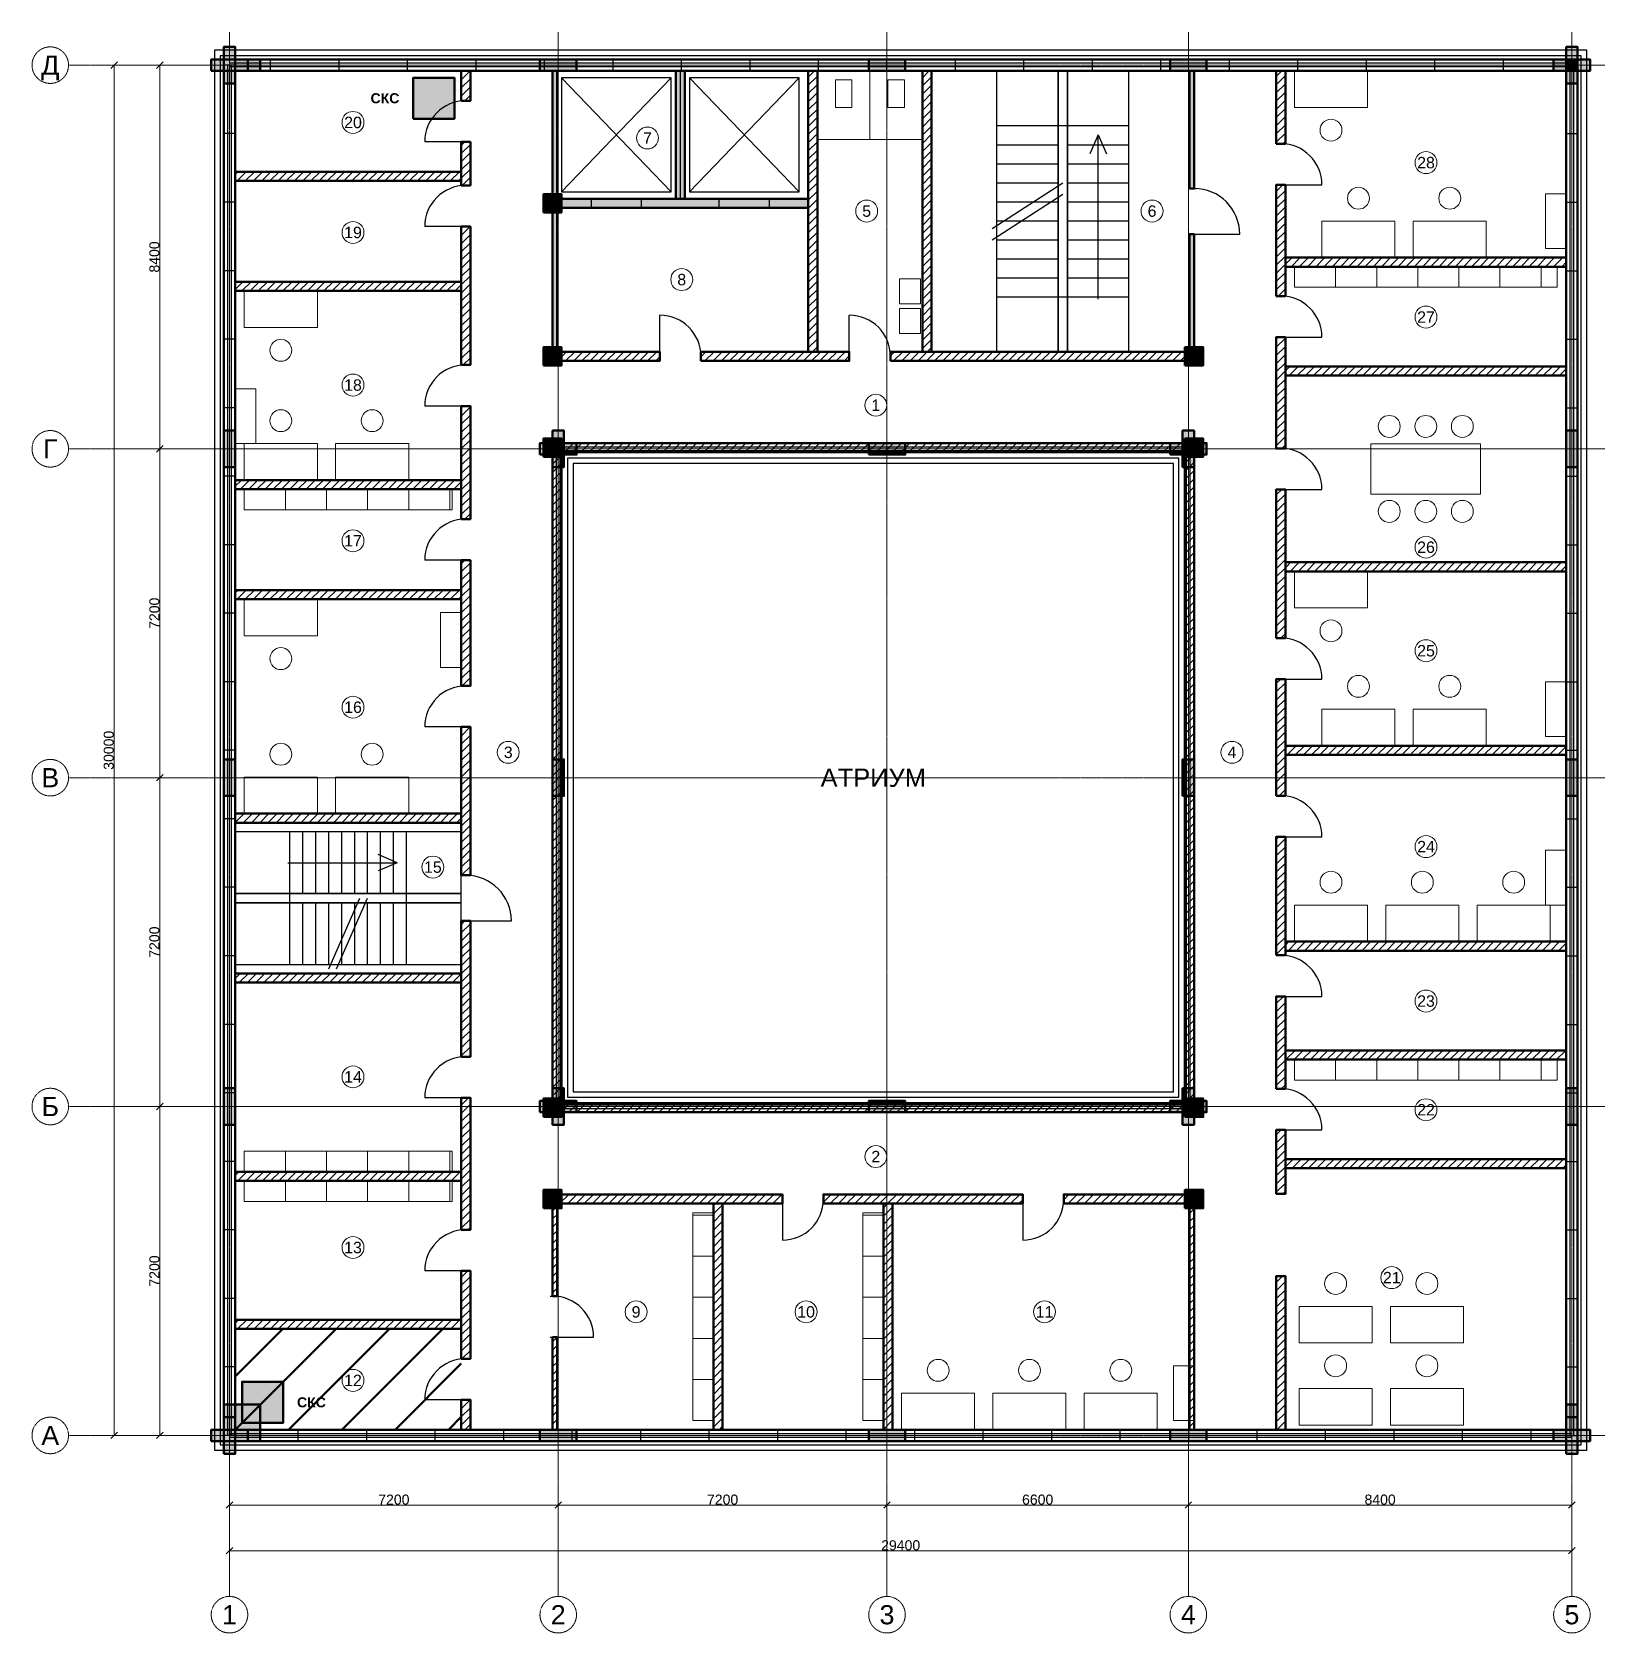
# Model space of a CAD drawing. Header units: millimetres. Extents: x -4325 to 30125, y -4325 to 30725.
import ezdxf
from ezdxf.enums import TextEntityAlignment as Align

# ---------------------------------------------------------------- set-up
doc = ezdxf.new("R2010")
doc.units = ezdxf.units.MM
doc.linetypes.add('CENTER2', pattern=[2.541, 1.587, -0.318, 0.318, -0.318])
for name, color, linetype, lineweight in [('A-ANNO-ROOM', 7, 'CONTINUOUS', 18), ('A-DIMS', 8, 'CONTINUOUS', 13), ('A-DOOR', 3, 'CONTINUOUS', 25), ('A-ELEV', 7, 'CONTINUOUS', 25), ('A-FACADE-PANEL', 8, 'CONTINUOUS', 25), ('A-FURN', 8, 'CONTINUOUS', 18), ('A-GLAZ-RIBBON', 5, 'CONTINUOUS', 25), ('A-GRID', 8, 'CENTER2', 13), ('A-HATCH', 9, 'CONTINUOUS', 9), ('A-OUTLINE', 7, 'CONTINUOUS', 50), ('A-SANI', 8, 'CONTINUOUS', 18), ('A-STAIR', 7, 'CONTINUOUS', 25), ('A-WALL-BLOCK', 9, 'CONTINUOUS', 50), ('A-WALL-RC', 7, 'CONTINUOUS', 50), ('E-SCS-RISER', 1, 'CONTINUOUS', 50), ('E-SERVER-ROOM', 1, 'CONTINUOUS', 50)]:
    doc.layers.add(name, color=color, linetype=linetype, lineweight=lineweight)
doc.styles.add('Arial', font='arial.ttf')
doc.styles.add('Arial-Bold', font='arialbd.ttf')
doc.styles.get("Standard").update_dxf_attribs({"font": 'arial.ttf'})

msp = doc.modelspace()

# ---------------------------------------------------------------- hatches: boundary and pattern name
at = {"layer": 'A-HATCH'}
h = msp.add_hatch(dxfattribs=at)
h.set_pattern_fill('ANSI31', scale=40)
h.paths.add_polyline_path([(5075, 29220.5), (5275, 29220.5), (5275, 29875), (5275, 29875), (5075, 29875), (5075, 29875)])
h = msp.add_hatch(dxfattribs=at)
h.set_pattern_fill('ANSI31', scale=40)
h.paths.add_polyline_path([(12675, 23725), (12875, 23725), (12875, 29875), (12875, 29875), (12675, 29875), (12675, 29875)])
h = msp.add_hatch(dxfattribs=at)
h.set_pattern_fill('ANSI31', scale=40)
h.paths.add_polyline_path([(15175, 23725), (15375, 23725), (15375, 29875), (15375, 29875), (15175, 29875), (15175, 29875)])
h = msp.add_hatch(dxfattribs=at)
h.set_pattern_fill('ANSI31', scale=40)
h.paths.add_polyline_path([(22925, 28280.5), (23125, 28280.5), (23125, 29875), (23125, 29875), (22925, 29875), (22925, 29875)])
h = msp.add_hatch(dxfattribs=at)
h.set_pattern_fill('ANSI31', scale=40)
h.paths.add_polyline_path([(5075, 27366), (5275, 27366), (5275, 28320.5), (5075, 28320.5)])
h = msp.add_hatch(dxfattribs=at)
h.set_pattern_fill('ANSI31', scale=40)
h.paths.add_polyline_path([(125, 27466), (125, 27466), (5075, 27466), (5075, 27666), (125, 27666), (125, 27666)])
h = msp.add_hatch(dxfattribs=at)
h.set_pattern_fill('ANSI31', scale=40)
h.paths.add_polyline_path([(22925, 24945.5), (23125, 24945.5), (23125, 27380.5), (22925, 27380.5)])
h = msp.add_hatch(dxfattribs=at)
h.set_pattern_fill('ANSI31', scale=40)
h.paths.add_polyline_path([(5075, 23436.5), (5275, 23436.5), (5275, 26466), (5075, 26466)])
h = msp.add_hatch(dxfattribs=at)
h.set_pattern_fill('ANSI31', scale=40)
h.paths.add_polyline_path([(23125, 25586), (29275, 25586), (29275, 25586), (29275, 25786), (29275, 25786), (23125, 25786)])
h = msp.add_hatch(dxfattribs=at)
h.set_pattern_fill('ANSI31', scale=40)
h.paths.add_polyline_path([(125, 25057), (125, 25057), (5075, 25057), (5075, 25257), (125, 25257), (125, 25257)])
h = msp.add_hatch(dxfattribs=at)
h.set_pattern_fill('ANSI31', scale=40)
h.paths.add_polyline_path([(22925, 21610.5), (23125, 21610.5), (23125, 24045.5), (22925, 24045.5)])
h = msp.add_hatch(dxfattribs=at)
h.set_pattern_fill('ANSI31', scale=40)
h.paths.add_polyline_path([(7075, 23525), (9425, 23525), (9425, 23725), (7075, 23725)])
h = msp.add_hatch(dxfattribs=at)
h.set_pattern_fill('ANSI31', scale=40)
h.paths.add_polyline_path([(10325, 23525), (13575, 23525), (13575, 23725), (10325, 23725)])
h = msp.add_hatch(dxfattribs=at)
h.set_pattern_fill('ANSI31', scale=40)
h.paths.add_polyline_path([(14475, 23525), (21125, 23525), (21125, 23725), (14475, 23725)])
h = msp.add_hatch(dxfattribs=at)
h.set_pattern_fill('ANSI31', scale=40)
h.paths.add_polyline_path([(23125, 23205), (29275, 23205), (29275, 23205), (29275, 23405), (29275, 23405), (23125, 23405)])
h = msp.add_hatch(dxfattribs=at)
h.set_pattern_fill('ANSI31', scale=40)
h.paths.add_polyline_path([(5075, 20061.5), (5275, 20061.5), (5275, 22536.5), (5075, 22536.5)])
h = msp.add_hatch(dxfattribs=at)
h.set_pattern_fill('ANSI31', scale=40)
h.paths.add_polyline_path([(7075, 21525), (21125, 21525), (21125, 21725), (7075, 21725)])
h = msp.add_hatch(dxfattribs=at)
h.set_pattern_fill('ANSI31', scale=40)
h.paths.add_polyline_path([(7075, 7275), (7275, 7275), (7275, 21525), (7075, 21525)])
h = msp.add_hatch(dxfattribs=at)
h.set_pattern_fill('ANSI31', scale=40)
h.paths.add_polyline_path([(20925, 7275), (21125, 7275), (21125, 21525), (20925, 21525)])
h = msp.add_hatch(dxfattribs=at)
h.set_pattern_fill('ANSI31', scale=40)
h.paths.add_polyline_path([(125, 20716), (125, 20716), (5075, 20716), (5075, 20916), (125, 20916), (125, 20916)])
h = msp.add_hatch(dxfattribs=at)
h.set_pattern_fill('ANSI31', scale=40)
h.paths.add_polyline_path([(22925, 17458), (23125, 17458), (23125, 20710.5), (22925, 20710.5)])
h = msp.add_hatch(dxfattribs=at)
h.set_pattern_fill('ANSI31', scale=40)
h.paths.add_polyline_path([(5075, 16410), (5275, 16410), (5275, 19161.5), (5075, 19161.5)])
h = msp.add_hatch(dxfattribs=at)
h.set_pattern_fill('ANSI31', scale=40)
h.paths.add_polyline_path([(23125, 18916), (29275, 18916), (29275, 18916), (29275, 19116), (29275, 19116), (23125, 19116)])
h = msp.add_hatch(dxfattribs=at)
h.set_pattern_fill('ANSI31', scale=40)
h.paths.add_polyline_path([(125, 18307), (125, 18307), (5075, 18307), (5075, 18507), (125, 18507), (125, 18507)])
h = msp.add_hatch(dxfattribs=at)
h.set_pattern_fill('ANSI31', scale=40)
h.paths.add_polyline_path([(22925, 14005.5), (23125, 14005.5), (23125, 16558), (22925, 16558)])
h = msp.add_hatch(dxfattribs=at)
h.set_pattern_fill('ANSI31', scale=40)
h.paths.add_polyline_path([(5075, 12263), (5275, 12263), (5275, 15510), (5075, 15510)])
h = msp.add_hatch(dxfattribs=at)
h.set_pattern_fill('ANSI31', scale=40)
h.paths.add_polyline_path([(23125, 14900), (29275, 14900), (29275, 14900), (29275, 15100), (29275, 15100), (23125, 15100)])
h = msp.add_hatch(dxfattribs=at)
h.set_pattern_fill('ANSI31', scale=40)
h.paths.add_polyline_path([(125, 13413), (125, 13413), (5075, 13413), (5075, 13613), (125, 13613), (125, 13613)])
h = msp.add_hatch(dxfattribs=at)
h.set_pattern_fill('ANSI31', scale=40)
h.paths.add_polyline_path([(22925, 10511), (23125, 10511), (23125, 13105.5), (22925, 13105.5)])
h = msp.add_hatch(dxfattribs=at)
h.set_pattern_fill('ANSI31', scale=40)
h.paths.add_polyline_path([(5075, 8292), (5275, 8292), (5275, 11263), (5075, 11263)])
h = msp.add_hatch(dxfattribs=at)
h.set_pattern_fill('ANSI31', scale=40)
h.paths.add_polyline_path([(23125, 10611), (29275, 10611), (29275, 10611), (29275, 10811), (29275, 10811), (23125, 10811)])
h = msp.add_hatch(dxfattribs=at)
h.set_pattern_fill('ANSI31', scale=40)
h.paths.add_polyline_path([(125, 9913), (125, 9913), (5075, 9913), (5075, 10113), (125, 10113), (125, 10113)])
h = msp.add_hatch(dxfattribs=at)
h.set_pattern_fill('ANSI31', scale=40)
h.paths.add_polyline_path([(22925, 7590), (23125, 7590), (23125, 9611), (22925, 9611)])
h = msp.add_hatch(dxfattribs=at)
h.set_pattern_fill('ANSI31', scale=40)
h.paths.add_polyline_path([(23125, 8230), (29275, 8230), (29275, 8230), (29275, 8430), (29275, 8430), (23125, 8430)])
h = msp.add_hatch(dxfattribs=at)
h.set_pattern_fill('ANSI31', scale=40)
h.paths.add_polyline_path([(5075, 4502.5), (5275, 4502.5), (5275, 7392), (5075, 7392)])
h = msp.add_hatch(dxfattribs=at)
h.set_pattern_fill('ANSI31', scale=40)
h.paths.add_polyline_path([(7075, 7075), (21125, 7075), (21125, 7275), (7075, 7275)])
h = msp.add_hatch(dxfattribs=at)
h.set_pattern_fill('ANSI31', scale=40)
h.paths.add_polyline_path([(22925, 5287.5), (23125, 5287.5), (23125, 6690), (22925, 6690)])
h = msp.add_hatch(dxfattribs=at)
h.set_pattern_fill('ANSI31', scale=40)
h.paths.add_polyline_path([(23125, 5850), (29275, 5850), (29275, 5850), (29275, 6050), (29275, 6050), (23125, 6050)])
h = msp.add_hatch(dxfattribs=at)
h.set_pattern_fill('ANSI31', scale=40)
h.paths.add_polyline_path([(125, 5571), (125, 5571), (5075, 5571), (5075, 5771), (125, 5771), (125, 5771)])
h = msp.add_hatch(dxfattribs=at)
h.set_pattern_fill('ANSI31', scale=40)
h.paths.add_polyline_path([(7075, 5075), (12109, 5075), (12109, 5275), (7075, 5275)])
h = msp.add_hatch(dxfattribs=at)
h.set_pattern_fill('ANSI31', scale=40)
h.paths.add_polyline_path([(13009, 5075), (17372.5, 5075), (17372.5, 5275), (13009, 5275)])
h = msp.add_hatch(dxfattribs=at)
h.set_pattern_fill('ANSI31', scale=40)
h.paths.add_polyline_path([(18272.5, 5075), (21125, 5075), (21125, 5275), (18272.5, 5275)])
h = msp.add_hatch(dxfattribs=at)
h.set_pattern_fill('ANSI31', scale=40)
h.paths.add_polyline_path([(7075, 3050), (7175, 3050), (7175, 5075), (7075, 5075)])
h = msp.add_hatch(dxfattribs=at)
h.set_pattern_fill('ANSI31', scale=40)
h.paths.add_polyline_path([(10598, 125), (10798, 125), (10798, 125), (10798, 5075), (10598, 5075), (10598, 125)])
h = msp.add_hatch(dxfattribs=at)
h.set_pattern_fill('ANSI31', scale=40)
h.paths.add_polyline_path([(14320, 125), (14520, 125), (14520, 125), (14520, 5075), (14320, 5075), (14320, 125)])
h = msp.add_hatch(dxfattribs=at)
h.set_pattern_fill('ANSI31', scale=40)
h.paths.add_polyline_path([(21025, 125), (21125, 125), (21125, 125), (21125, 5075), (21025, 5075), (21025, 125)])
h = msp.add_hatch(dxfattribs=at)
h.set_pattern_fill('ANSI31', scale=40)
h.paths.add_polyline_path([(5075, 1679.5), (5275, 1679.5), (5275, 3602.5), (5075, 3602.5)])
h = msp.add_hatch(dxfattribs=at)
h.set_pattern_fill('ANSI31', scale=40)
h.paths.add_polyline_path([(22925, 125), (23125, 125), (23125, 125), (23125, 3487.5), (22925, 3487.5), (22925, 125)])
h = msp.add_hatch(dxfattribs=at)
h.set_pattern_fill('ANSI31', scale=40)
h.paths.add_polyline_path([(125, 2334), (125, 2334), (5075, 2334), (5075, 2534), (125, 2534), (125, 2534)])
h = msp.add_hatch(dxfattribs=at)
h.set_pattern_fill('ANSI31', scale=40)
h.paths.add_polyline_path([(7075, 125), (7175, 125), (7175, 125), (7175, 2150), (7075, 2150), (7075, 125)])
h = msp.add_hatch(dxfattribs=at)
h.set_pattern_fill('ANSI31', scale=40)
h.paths.add_polyline_path([(5075, 125), (5275, 125), (5275, 125), (5275, 779.5), (5075, 779.5), (5075, 125)])
at = {"layer": 'A-WALL-RC'}
h = msp.add_hatch(color=7, dxfattribs=at)
h.dxf.hatch_style = 1
h.paths.add_polyline_path([(-125, 29600), (125, 29600), (125, 30400), (-125, 30400)])
h = msp.add_hatch(color=7, dxfattribs=at)
h.dxf.hatch_style = 1
h.paths.add_polyline_path([(29275, 29600), (29525, 29600), (29525, 30400), (29275, 30400)])
h = msp.add_hatch(color=7, dxfattribs=at)
h.dxf.hatch_style = 1
h.paths.add_polyline_path([(-400, 29875), (400, 29875), (400, 30125), (-400, 30125)])
h = msp.add_hatch(color=7, dxfattribs=at)
h.dxf.hatch_style = 1
h.paths.add_polyline_path([(-125, 29875), (675, 29875), (675, 30125), (-125, 30125)])
h = msp.add_hatch(color=7, dxfattribs=at)
h.dxf.hatch_style = 1
h.paths.add_polyline_path([(6800, 29875), (7600, 29875), (7600, 30125), (6800, 30125)])
h = msp.add_hatch(color=7, dxfattribs=at)
h.dxf.hatch_style = 1
h.paths.add_polyline_path([(7075, 27075), (7175, 27075), (7175, 29875), (7175, 29875), (7075, 29875), (7075, 29875)])
h = msp.add_hatch(color=7, dxfattribs=at)
h.dxf.hatch_style = 1
h.paths.add_polyline_path([(9775, 27075), (9975, 27075), (9975, 29875), (9975, 29875), (9775, 29875), (9775, 29875)])
h = msp.add_hatch(color=7, dxfattribs=at)
h.dxf.hatch_style = 1
h.paths.add_polyline_path([(14000, 29875), (14800, 29875), (14800, 30125), (14000, 30125)])
h = msp.add_hatch(color=7, dxfattribs=at)
h.dxf.hatch_style = 1
h.paths.add_polyline_path([(20600, 29875), (21400, 29875), (21400, 30125), (20600, 30125)])
h = msp.add_hatch(color=7, dxfattribs=at)
h.dxf.hatch_style = 1
h.paths.add_polyline_path([(21025, 27300), (21125, 27300), (21125, 29875), (21125, 29875), (21025, 29875), (21025, 29875)])
h = msp.add_hatch(color=7, dxfattribs=at)
h.dxf.hatch_style = 1
h.paths.add_polyline_path([(29000, 29875), (29800, 29875), (29800, 30125), (29000, 30125)])
h = msp.add_hatch(color=7, dxfattribs=at)
h.dxf.hatch_style = 1
h.paths.add_polyline_path([(29275, 29875), (29525, 29875), (29525, 30125), (29275, 30125)])
h = msp.add_hatch(color=7, dxfattribs=at)
h.dxf.hatch_style = 1
h.paths.add_polyline_path([(6875, 26775), (7275, 26775), (7275, 27175), (6875, 27175)])
h = msp.add_hatch(color=7, dxfattribs=at)
h.dxf.hatch_style = 1
h.paths.add_polyline_path([(7075, 26875), (12675, 26875), (12675, 27075), (7075, 27075)])
h = msp.add_hatch(color=7, dxfattribs=at)
h.dxf.hatch_style = 1
h.paths.add_polyline_path([(7075, 23725), (7175, 23725), (7175, 26875), (7075, 26875)])
h = msp.add_hatch(color=7, dxfattribs=at)
h.dxf.hatch_style = 1
h.paths.add_polyline_path([(21025, 23725), (21125, 23725), (21125, 26300), (21025, 26300)])
h = msp.add_hatch(color=7, dxfattribs=at)
h.dxf.hatch_style = 1
h.paths.add_polyline_path([(6875, 23425), (7275, 23425), (7275, 23825), (6875, 23825)])
h = msp.add_hatch(color=7, dxfattribs=at)
h.dxf.hatch_style = 1
h.paths.add_polyline_path([(20925, 23425), (21325, 23425), (21325, 23825), (20925, 23825)])
h = msp.add_hatch(color=7, dxfattribs=at)
h.dxf.hatch_style = 1
h.paths.add_polyline_path([(-125, 21200), (125, 21200), (125, 22000), (-125, 22000)])
h = msp.add_hatch(color=7, dxfattribs=at)
h.dxf.hatch_style = 1
h.paths.add_polyline_path([(6875, 21425), (7275, 21425), (7275, 21825), (6875, 21825)])
h = msp.add_hatch(color=7, dxfattribs=at)
h.dxf.hatch_style = 1
h.paths.add_polyline_path([(7075, 21200), (7325, 21200), (7325, 22000), (7075, 22000)])
h = msp.add_hatch(color=7, dxfattribs=at)
h.dxf.hatch_style = 1
h.paths.add_polyline_path([(20875, 21200), (21125, 21200), (21125, 22000), (20875, 22000)])
h = msp.add_hatch(color=7, dxfattribs=at)
h.dxf.hatch_style = 1
h.paths.add_polyline_path([(20925, 21425), (21325, 21425), (21325, 21825), (20925, 21825)])
h = msp.add_hatch(color=7, dxfattribs=at)
h.dxf.hatch_style = 1
h.paths.add_polyline_path([(29275, 21200), (29525, 21200), (29525, 22000), (29275, 22000)])
h = msp.add_hatch(color=7, dxfattribs=at)
h.dxf.hatch_style = 1
h.paths.add_polyline_path([(6800, 21475), (7600, 21475), (7600, 21725), (6800, 21725)])
h = msp.add_hatch(color=7, dxfattribs=at)
h.dxf.hatch_style = 1
h.paths.add_polyline_path([(14000, 21475), (14800, 21475), (14800, 21725), (14000, 21725)])
h = msp.add_hatch(color=7, dxfattribs=at)
h.dxf.hatch_style = 1
h.paths.add_polyline_path([(20600, 21475), (21400, 21475), (21400, 21725), (20600, 21725)])
h = msp.add_hatch(color=7, dxfattribs=at)
h.dxf.hatch_style = 1
h.paths.add_polyline_path([(-125, 14000), (125, 14000), (125, 14800), (-125, 14800)])
h = msp.add_hatch(color=7, dxfattribs=at)
h.dxf.hatch_style = 1
h.paths.add_polyline_path([(7075, 14000), (7325, 14000), (7325, 14800), (7075, 14800)])
h = msp.add_hatch(color=7, dxfattribs=at)
h.dxf.hatch_style = 1
h.paths.add_polyline_path([(20875, 14000), (21125, 14000), (21125, 14800), (20875, 14800)])
h = msp.add_hatch(color=7, dxfattribs=at)
h.dxf.hatch_style = 1
h.paths.add_polyline_path([(29275, 14000), (29525, 14000), (29525, 14800), (29275, 14800)])
h = msp.add_hatch(color=7, dxfattribs=at)
h.dxf.hatch_style = 1
h.paths.add_polyline_path([(-125, 6800), (125, 6800), (125, 7600), (-125, 7600)])
h = msp.add_hatch(color=7, dxfattribs=at)
h.dxf.hatch_style = 1
h.paths.add_polyline_path([(6875, 6975), (7275, 6975), (7275, 7375), (6875, 7375)])
h = msp.add_hatch(color=7, dxfattribs=at)
h.dxf.hatch_style = 1
h.paths.add_polyline_path([(7075, 6800), (7325, 6800), (7325, 7600), (7075, 7600)])
h = msp.add_hatch(color=7, dxfattribs=at)
h.dxf.hatch_style = 1
h.paths.add_polyline_path([(20875, 6800), (21125, 6800), (21125, 7600), (20875, 7600)])
h = msp.add_hatch(color=7, dxfattribs=at)
h.dxf.hatch_style = 1
h.paths.add_polyline_path([(20925, 6975), (21325, 6975), (21325, 7375), (20925, 7375)])
h = msp.add_hatch(color=7, dxfattribs=at)
h.dxf.hatch_style = 1
h.paths.add_polyline_path([(29275, 6800), (29525, 6800), (29525, 7600), (29275, 7600)])
h = msp.add_hatch(color=7, dxfattribs=at)
h.dxf.hatch_style = 1
h.paths.add_polyline_path([(6800, 7075), (7600, 7075), (7600, 7325), (6800, 7325)])
h = msp.add_hatch(color=7, dxfattribs=at)
h.dxf.hatch_style = 1
h.paths.add_polyline_path([(14000, 7075), (14800, 7075), (14800, 7325), (14000, 7325)])
h = msp.add_hatch(color=7, dxfattribs=at)
h.dxf.hatch_style = 1
h.paths.add_polyline_path([(20600, 7075), (21400, 7075), (21400, 7325), (20600, 7325)])
h = msp.add_hatch(color=7, dxfattribs=at)
h.dxf.hatch_style = 1
h.paths.add_polyline_path([(6875, 4975), (7275, 4975), (7275, 5375), (6875, 5375)])
h = msp.add_hatch(color=7, dxfattribs=at)
h.dxf.hatch_style = 1
h.paths.add_polyline_path([(20925, 4975), (21325, 4975), (21325, 5375), (20925, 5375)])
h = msp.add_hatch(color=7, dxfattribs=at)
h.dxf.hatch_style = 1
h.paths.add_polyline_path([(-125, -125), (675, -125), (675, 675), (-125, 675)])
h = msp.add_hatch(color=7, dxfattribs=at)
h.dxf.hatch_style = 1
h.paths.add_polyline_path([(-125, -400), (125, -400), (125, 400), (-125, 400)])
h = msp.add_hatch(color=7, dxfattribs=at)
h.dxf.hatch_style = 1
h.paths.add_polyline_path([(29275, -125), (29525, -125), (29525, 675), (29275, 675)])
h = msp.add_hatch(color=7, dxfattribs=at)
h.dxf.hatch_style = 1
h.paths.add_polyline_path([(29275, -400), (29525, -400), (29525, 400), (29275, 400)])
h = msp.add_hatch(color=7, dxfattribs=at)
h.dxf.hatch_style = 1
h.paths.add_polyline_path([(-400, -125), (400, -125), (400, 125), (-400, 125)])
h = msp.add_hatch(color=7, dxfattribs=at)
h.dxf.hatch_style = 1
h.paths.add_polyline_path([(6800, -125), (7600, -125), (7600, 125), (6800, 125)])
h = msp.add_hatch(color=7, dxfattribs=at)
h.dxf.hatch_style = 1
h.paths.add_polyline_path([(14000, -125), (14800, -125), (14800, 125), (14000, 125)])
h = msp.add_hatch(color=7, dxfattribs=at)
h.dxf.hatch_style = 1
h.paths.add_polyline_path([(20600, -125), (21400, -125), (21400, 125), (20600, 125)])
h = msp.add_hatch(color=7, dxfattribs=at)
h.dxf.hatch_style = 1
h.paths.add_polyline_path([(29000, -125), (29800, -125), (29800, 125), (29000, 125)])
at = {"layer": 'E-SCS-RISER'}
h = msp.add_hatch(color=7, dxfattribs=at)
h.dxf.hatch_style = 1
h.paths.add_polyline_path([(4025, 28825), (4925, 28825), (4925, 29725), (4025, 29725)])
h = msp.add_hatch(color=7, dxfattribs=at)
h.dxf.hatch_style = 1
h.paths.add_polyline_path([(275, 275), (1175, 275), (1175, 1175), (275, 1175)])
at = {"layer": 'E-SERVER-ROOM'}
h = msp.add_hatch(dxfattribs=at)
h.set_pattern_fill('ANSI31', scale=260)
h.paths.add_polyline_path([(125, 125), (5075, 125), (5075, 2334), (125, 2334)])

# ---------------------------------------------------------------- linework, layer by layer
at = {"layer": 'A-ANNO-ROOM'}
for centre in [(2705, 28746), (9155, 28405), (26205, 27866), (13955, 26805), (20205, 26805), (2705, 26337), (9905, 25305), (26205, 24485), (2705, 22996), (14155, 22555), (2705, 19587), (26205, 19446), (26205, 17180), (2705, 15943), (6105, 14955), (21955, 14955), (26205, 12891), (4455, 12443), (26205, 9510), (2705, 7851), (26205, 7130), (14155, 6105), (2705, 4114), (25455, 3455), (8905, 2705), (12628, 2705), (17850, 2705), (2705, 1205)]:
    msp.add_circle(centre, 240, dxfattribs=at)
at = {"layer": 'A-DIMS'}
for p, q in [((-2595.71, 29929.29), (-2454.29, 30070.71)), ((-2525, 0), (-2525, 30000)), ((-1595.71, 29929.29), (-1454.29, 30070.71)), ((-1525, 21600), (-1525, 30000)), ((-1595.71, 21529.29), (-1454.29, 21670.71)), ((-1595.71, 21529.29), (-1454.29, 21670.71)), ((-1525, 14400), (-1525, 21600)), ((-1595.71, 14329.29), (-1454.29, 14470.71)), ((-1595.71, 14329.29), (-1454.29, 14470.71)), ((-1525, 7200), (-1525, 14400)), ((-1595.71, 7129.29), (-1454.29, 7270.71)), ((-1595.71, 7129.29), (-1454.29, 7270.71)), ((-1525, 0), (-1525, 7200)), ((-2595.71, -70.71), (-2454.29, 70.71)), ((-1595.71, -70.71), (-1454.29, 70.71)), ((-70.71, -1595.71), (70.71, -1454.29)), ((0, -1525), (7200, -1525)), ((7129.29, -1595.71), (7270.71, -1454.29)), ((7129.29, -1595.71), (7270.71, -1454.29)), ((7200, -1525), (14400, -1525)), ((14329.29, -1595.71), (14470.71, -1454.29)), ((14329.29, -1595.71), (14470.71, -1454.29)), ((14400, -1525), (21000, -1525)), ((20929.29, -1595.71), (21070.71, -1454.29)), ((20929.29, -1595.71), (21070.71, -1454.29)), ((21000, -1525), (29400, -1525)), ((29329.29, -1595.71), (29470.71, -1454.29)), ((-70.71, -2595.71), (70.71, -2454.29)), ((0, -2525), (29400, -2525)), ((29329.29, -2595.71), (29470.71, -2454.29))]:
    msp.add_line(p, q, dxfattribs=at)
at = {"layer": 'A-DOOR'}
for p, q in [((5075, 29220.5), (5275, 29220.5)), ((5175, 28320.5), (4275, 28320.5)), ((5075, 28320.5), (5275, 28320.5)), ((22925, 28280.5), (23125, 28280.5)), ((5075, 27366), (5275, 27366)), ((22925, 27380.5), (23125, 27380.5)), ((23025, 27380.5), (23925, 27380.5)), ((7925, 26875), (7925, 27075)), ((9025, 26875), (9025, 27075)), ((10725, 26875), (10725, 27075)), ((11825, 26875), (11825, 27075)), ((21075, 27300), (21175, 27300)), ((5175, 26466), (4275, 26466)), ((5075, 26466), (5275, 26466)), ((21075, 26300), (21175, 26300)), ((21125, 26300), (22125, 26300)), ((22925, 24945.5), (23125, 24945.5)), ((9425, 23625), (9425, 24525)), ((13575, 23625), (13575, 24525)), ((22925, 24045.5), (23125, 24045.5)), ((23025, 24045.5), (23925, 24045.5)), ((9425, 23525), (9425, 23725)), ((10325, 23525), (10325, 23725)), ((13575, 23525), (13575, 23725)), ((14475, 23525), (14475, 23725)), ((5075, 23436.5), (5275, 23436.5)), ((5175, 22536.5), (4275, 22536.5)), ((5075, 22536.5), (5275, 22536.5)), ((22925, 21610.5), (23125, 21610.5)), ((22925, 20710.5), (23125, 20710.5)), ((23025, 20710.5), (23925, 20710.5)), ((5075, 20061.5), (5275, 20061.5)), ((5175, 19161.5), (4275, 19161.5)), ((5075, 19161.5), (5275, 19161.5)), ((22925, 17458), (23125, 17458)), ((22925, 16558), (23125, 16558)), ((23025, 16558), (23925, 16558)), ((5075, 16410), (5275, 16410)), ((5175, 15510), (4275, 15510)), ((5075, 15510), (5275, 15510)), ((22925, 14005.5), (23125, 14005.5)), ((22925, 13105.5), (23125, 13105.5)), ((23025, 13105.5), (23925, 13105.5)), ((5075, 12263), (5275, 12263)), ((5075, 11263), (5275, 11263)), ((5175, 11263), (6175, 11263)), ((22925, 10511), (23125, 10511)), ((22925, 9611), (23125, 9611)), ((23025, 9611), (23925, 9611)), ((5075, 8292), (5275, 8292)), ((5175, 7392), (4275, 7392)), ((5075, 7392), (5275, 7392)), ((22925, 7590), (23125, 7590)), ((22925, 6690), (23125, 6690)), ((23025, 6690), (23925, 6690)), ((12109, 5075), (12109, 5275)), ((13009, 5075), (13009, 5275)), ((17372.5, 5075), (17372.5, 5275)), ((18272.5, 5075), (18272.5, 5275)), ((22925, 5287.5), (23125, 5287.5)), ((12109, 5175), (12109, 4275)), ((17372.5, 5175), (17372.5, 4275)), ((5075, 4502.5), (5275, 4502.5)), ((5175, 3602.5), (4275, 3602.5)), ((5075, 3602.5), (5275, 3602.5)), ((22925, 3487.5), (23125, 3487.5)), ((7025, 3050), (7125, 3050)), ((7025, 2150), (7125, 2150)), ((7075, 2150), (7975, 2150)), ((5075, 1679.5), (5275, 1679.5)), ((5175, 779.5), (4275, 779.5)), ((5075, 779.5), (5275, 779.5))]:
    msp.add_line(p, q, dxfattribs=at)
for centre, radius, start, end in [((5175, 28320.5), 900, 90, 180), ((23025, 27380.5), 900, 0, 90), ((5175, 26466), 900, 90, 180), ((21125, 26300), 1000, 0, 90), ((23025, 24045.5), 900, 0, 90), ((9425, 23625), 900, 0, 90), ((13575, 23625), 900, 0, 90), ((5175, 22536.5), 900, 90, 180), ((23025, 20710.5), 900, 0, 90), ((5175, 19161.5), 900, 90, 180), ((23025, 16558), 900, 0, 90), ((5175, 15510), 900, 90, 180), ((23025, 13105.5), 900, 0, 90), ((5175, 11263), 1000, 0, 90), ((23025, 9611), 900, 0, 90), ((5175, 7392), 900, 90, 180), ((23025, 6690), 900, 0, 90), ((12109, 5175), 900, -90, 0), ((17372.5, 5175), 900, -90, 0), ((5175, 3602.5), 900, 90, 180), ((7075, 2150), 900, 0, 90), ((5175, 779.5), 900, 90, 180)]:
    msp.add_arc(centre, radius, start, end, dxfattribs=at)
at = {"layer": 'A-ELEV'}
for p, q in [((9875, 27075), (9875, 29875)), ((7275, 27225), (9675, 29725)), ((7275, 29725), (9675, 27225)), ((10075, 27225), (12475, 29725)), ((10075, 29725), (12475, 27225))]:
    msp.add_line(p, q, dxfattribs=at)
for points in [[(7275, 27225), (9675, 27225), (9675, 29725), (7275, 29725)], [(10075, 27225), (12475, 27225), (12475, 29725), (10075, 29725)]]:
    msp.add_lwpolyline(points, close=True, dxfattribs=at)
at = {"layer": 'A-FACADE-PANEL'}
for points in [[(-325, -325), (29725, -325), (29725, 30325), (-325, 30325)], [(-205, -205), (29605, -205), (29605, 30205), (-205, 30205)], [(7405, 7405), (20795, 7405), (20795, 21395), (7405, 21395)], [(7525, 7525), (20675, 7525), (20675, 21275), (7525, 21275)]]:
    msp.add_lwpolyline(points, close=True, dxfattribs=at)
at = {"layer": 'A-FURN'}
for p, q in [((24225, 25136), (24225, 25586)), ((25125, 25136), (25125, 25586)), ((26025, 25136), (26025, 25586)), ((26925, 25136), (26925, 25586)), ((27825, 25136), (27825, 25586)), ((28725, 25136), (28725, 25586)), ((1225, 20266), (1225, 20716)), ((2125, 20266), (2125, 20716)), ((3025, 20266), (3025, 20716)), ((3925, 20266), (3925, 20716)), ((4825, 20266), (4825, 20716)), ((24225, 7780), (24225, 8230)), ((25125, 7780), (25125, 8230)), ((26025, 7780), (26025, 8230)), ((26925, 7780), (26925, 8230)), ((27825, 7780), (27825, 8230)), ((28725, 7780), (28725, 8230)), ((1225, 5771), (1225, 6221)), ((2125, 5771), (2125, 6221)), ((3025, 5771), (3025, 6221)), ((3925, 5771), (3925, 6221)), ((4825, 5771), (4825, 6221)), ((1225, 5121), (1225, 5571)), ((2125, 5121), (2125, 5571)), ((3025, 5121), (3025, 5571)), ((3925, 5121), (3925, 5571)), ((4825, 5121), (4825, 5571)), ((10148, 4825), (10598, 4825)), ((13870, 4825), (14320, 4825)), ((10148, 3925), (10598, 3925)), ((13870, 3925), (14320, 3925)), ((10148, 3025), (10598, 3025)), ((13870, 3025), (14320, 3025)), ((10148, 2125), (10598, 2125)), ((13870, 2125), (14320, 2125)), ((10148, 1225), (10598, 1225)), ((13870, 1225), (14320, 1225))]:
    msp.add_line(p, q, dxfattribs=at)
for points in [[(23325, 29075), (24925, 29075), (24925, 29875), (23325, 29875)], [(28825, 25986), (29275, 25986), (29275, 27186), (28825, 27186)], [(23925, 25786), (25525, 25786), (25525, 26586), (23925, 26586)], [(25925, 25786), (27525, 25786), (27525, 26586), (25925, 26586)], [(23325, 25136), (29075, 25136), (29075, 25586), (23325, 25586)], [(325, 24257), (1925, 24257), (1925, 25057), (325, 25057)], [(125, 21716), (575, 21716), (575, 22916), (125, 22916)], [(325, 20916), (1925, 20916), (1925, 21716), (325, 21716)], [(2325, 20916), (3925, 20916), (3925, 21716), (2325, 21716)], [(25000, 20610.5), (27400, 20610.5), (27400, 21710.5), (25000, 21710.5)], [(325, 20266), (4875, 20266), (4875, 20716), (325, 20716)], [(23325, 18116), (24925, 18116), (24925, 18916), (23325, 18916)], [(325, 17507), (1925, 17507), (1925, 18307), (325, 18307)], [(4625, 16813), (5075, 16813), (5075, 18013), (4625, 18013)], [(28825, 15300), (29275, 15300), (29275, 16500), (28825, 16500)], [(23925, 15100), (25525, 15100), (25525, 15900), (23925, 15900)], [(25925, 15100), (27525, 15100), (27525, 15900), (25925, 15900)], [(325, 13613), (1925, 13613), (1925, 14413), (325, 14413)], [(2325, 13613), (3925, 13613), (3925, 14413), (2325, 14413)], [(28825, 11611), (29275, 11611), (29275, 12811), (28825, 12811)], [(23325, 10811), (24925, 10811), (24925, 11611), (23325, 11611)], [(25325, 10811), (26925, 10811), (26925, 11611), (25325, 11611)], [(27325, 10811), (28925, 10811), (28925, 11611), (27325, 11611)], [(23325, 7780), (29075, 7780), (29075, 8230), (23325, 8230)], [(325, 5771), (4875, 5771), (4875, 6221), (325, 6221)], [(325, 5121), (4875, 5121), (4875, 5571), (325, 5571)], [(10148, 325), (10598, 325), (10598, 4875), (10148, 4875)], [(13870, 325), (14320, 325), (14320, 4875), (13870, 4875)], [(23425, 2025), (25025, 2025), (25025, 2825), (23425, 2825)], [(25425, 2025), (27025, 2025), (27025, 2825), (25425, 2825)], [(20675, 325), (21125, 325), (21125, 1525), (20675, 1525)], [(14720, 125), (16320, 125), (16320, 925), (14720, 925)], [(16720, 125), (18320, 125), (18320, 925), (16720, 925)], [(18720, 125), (20320, 125), (20320, 925), (18720, 925)], [(23425, 225), (25025, 225), (25025, 1025), (23425, 1025)], [(25425, 225), (27025, 225), (27025, 1025), (25425, 1025)]]:
    msp.add_lwpolyline(points, close=True, dxfattribs=at)
for centre in [(24125, 28575), (24725, 27086), (26725, 27086), (1125, 23757), (1125, 22216), (3125, 22216), (25400, 22090.5), (26200, 22090.5), (27000, 22090.5), (25400, 20230.5), (26200, 20230.5), (27000, 20230.5), (24125, 17616), (1125, 17007), (24725, 16400), (26725, 16400), (1125, 14913), (3125, 14913), (24125, 12111), (26125, 12111), (28125, 12111), (24225, 3325), (26225, 3325), (24225, 1525), (26225, 1525), (15520, 1425), (17520, 1425), (19520, 1425)]:
    msp.add_circle(centre, 240, dxfattribs=at)
at = {"layer": 'A-GLAZ-RIBBON'}
for p, q in [((125, 30000), (-125, 30000)), ((-40, 30000), (-40, 0)), ((29400, 30040), (0, 30040)), ((29400, 29960), (0, 29960)), ((40, 30000), (40, 0)), ((900, 29875), (900, 30125)), ((2400, 29875), (2400, 30125)), ((3900, 29875), (3900, 30125)), ((5400, 29875), (5400, 30125)), ((6900, 29875), (6900, 30125)), ((8400, 29875), (8400, 30125)), ((9900, 29875), (9900, 30125)), ((11400, 29875), (11400, 30125)), ((12900, 29875), (12900, 30125)), ((14400, 29875), (14400, 30125)), ((15900, 29875), (15900, 30125)), ((17400, 29875), (17400, 30125)), ((18900, 29875), (18900, 30125)), ((20400, 29875), (20400, 30125)), ((21900, 29875), (21900, 30125)), ((23400, 29875), (23400, 30125)), ((24900, 29875), (24900, 30125)), ((26400, 29875), (26400, 30125)), ((27900, 29875), (27900, 30125)), ((29275, 30000), (29525, 30000)), ((29360, 0), (29360, 30000)), ((29400, 29875), (29400, 30125)), ((29440, 0), (29440, 30000)), ((125, 28500), (-125, 28500)), ((29275, 28500), (29525, 28500)), ((125, 27000), (-125, 27000)), ((29275, 27000), (29525, 27000)), ((125, 25500), (-125, 25500)), ((29275, 25500), (29525, 25500)), ((125, 24000), (-125, 24000)), ((29275, 24000), (29525, 24000)), ((125, 22500), (-125, 22500)), ((29275, 22500), (29525, 22500)), ((7160, 7200), (7160, 21600)), ((7200, 21640), (21000, 21640)), ((7200, 21560), (21000, 21560)), ((7240, 7200), (7240, 21600)), ((20960, 7200), (20960, 21600)), ((21040, 7200), (21040, 21600)), ((125, 21000), (-125, 21000)), ((29275, 21000), (29525, 21000)), ((125, 19500), (-125, 19500)), ((29275, 19500), (29525, 19500)), ((125, 18000), (-125, 18000)), ((29275, 18000), (29525, 18000)), ((125, 16500), (-125, 16500)), ((29275, 16500), (29525, 16500)), ((125, 15000), (-125, 15000)), ((29275, 15000), (29525, 15000)), ((125, 13500), (-125, 13500)), ((29275, 13500), (29525, 13500)), ((125, 12000), (-125, 12000)), ((29275, 12000), (29525, 12000)), ((125, 10500), (-125, 10500)), ((29275, 10500), (29525, 10500)), ((125, 9000), (-125, 9000)), ((29275, 9000), (29525, 9000)), ((125, 7500), (-125, 7500)), ((29275, 7500), (29525, 7500)), ((7200, 7240), (21000, 7240)), ((7200, 7160), (21000, 7160)), ((125, 6000), (-125, 6000)), ((29275, 6000), (29525, 6000)), ((125, 4500), (-125, 4500)), ((29275, 4500), (29525, 4500)), ((125, 3000), (-125, 3000)), ((29275, 3000), (29525, 3000)), ((125, 1500), (-125, 1500)), ((29275, 1500), (29525, 1500)), ((125, 0), (-125, 0)), ((0, 125), (0, -125)), ((0, 40), (29400, 40)), ((1500, 125), (1500, -125)), ((3000, 125), (3000, -125)), ((4500, 125), (4500, -125)), ((6000, 125), (6000, -125)), ((7500, 125), (7500, -125)), ((9000, 125), (9000, -125)), ((10500, 125), (10500, -125)), ((12000, 125), (12000, -125)), ((13500, 125), (13500, -125)), ((15000, 125), (15000, -125)), ((16500, 125), (16500, -125)), ((18000, 125), (18000, -125)), ((19500, 125), (19500, -125)), ((21000, 125), (21000, -125)), ((22500, 125), (22500, -125)), ((24000, 125), (24000, -125)), ((25500, 125), (25500, -125)), ((27000, 125), (27000, -125)), ((28500, 125), (28500, -125)), ((29275, 0), (29525, 0)), ((0, -40), (29400, -40))]:
    msp.add_line(p, q, dxfattribs=at)
at = {"layer": 'A-GRID'}
for p, q in [((0, -3525), (0, 30725)), ((7200, -3525), (7200, 30725)), ((14400, -3525), (14400, 30725)), ((21000, -3525), (21000, 30725)), ((29400, -3525), (29400, 30725)), ((-3525, 30000), (30125, 30000)), ((-3525, 21600), (30125, 21600)), ((-3525, 14400), (30125, 14400)), ((-3525, 7200), (30125, 7200)), ((-3525, 0), (30125, 0))]:
    msp.add_line(p, q, dxfattribs=at)
for centre in [(-3925, 30000), (-3925, 21600), (-3925, 14400), (-3925, 7200), (-3925, 0), (0, -3925), (7200, -3925), (14400, -3925), (21000, -3925), (29400, -3925)]:
    msp.add_circle(centre, 400, dxfattribs=at)
at = {"layer": 'A-OUTLINE'}
for points in [[(-125, -125), (29525, -125), (29525, 30125), (-125, 30125)], [(125, 125), (29275, 125), (29275, 29875), (125, 29875)], [(7075, 7075), (21125, 7075), (21125, 21725), (7075, 21725)]]:
    msp.add_lwpolyline(points, close=True, dxfattribs=at)
at = {"layer": 'A-SANI'}
for points in [[(12875, 28375), (14025, 28375), (14025, 29875), (12875, 29875)], [(14025, 28375), (15175, 28375), (15175, 29875), (14025, 29875)], [(13270, 29075), (13630, 29075), (13630, 29675), (13270, 29675)], [(14420, 29075), (14780, 29075), (14780, 29675), (14420, 29675)], [(14675, 24775), (15135, 24775), (15135, 25325), (14675, 25325)], [(14675, 24125), (15135, 24125), (15135, 24675), (14675, 24675)]]:
    msp.add_lwpolyline(points, close=True, dxfattribs=at)
at = {"layer": 'A-STAIR'}
for p, q in [((16800, 28675), (18150, 28675)), ((16800, 28675), (19700, 28675)), ((18350, 28675), (19700, 28675)), ((19025, 28475), (18845, 28055)), ((19025, 24875), (19025, 28475)), ((19025, 28475), (19205, 28055)), ((16800, 28258.33), (18150, 28258.33)), ((18350, 28258.33), (19700, 28258.33)), ((16800, 27841.67), (18150, 27841.67)), ((18350, 27841.67), (19700, 27841.67)), ((16700, 26425), (18250, 27425)), ((16800, 27425), (18150, 27425)), ((18350, 27425), (19700, 27425)), ((16700, 26175), (18250, 27175)), ((16800, 27008.33), (18150, 27008.33)), ((18350, 27008.33), (19700, 27008.33)), ((16800, 26591.67), (18150, 26591.67)), ((18350, 26591.67), (19700, 26591.67)), ((16800, 26175), (18150, 26175)), ((18350, 26175), (19700, 26175)), ((16800, 25758.33), (18150, 25758.33)), ((18350, 25758.33), (19700, 25758.33)), ((16800, 25341.67), (18150, 25341.67)), ((18350, 25341.67), (19700, 25341.67)), ((16800, 24925), (19700, 24925)), ((1325, 10313), (1325, 13213)), ((1608.33, 11863), (1608.33, 13213)), ((1891.67, 11863), (1891.67, 13213)), ((2175, 11863), (2175, 13213)), ((2458.33, 11863), (2458.33, 13213)), ((2741.67, 11863), (2741.67, 13213)), ((3025, 11863), (3025, 13213)), ((3308.33, 11863), (3308.33, 13213)), ((3591.67, 11863), (3591.67, 13213)), ((3875, 11863), (3875, 13213)), ((3875, 10313), (3875, 13213)), ((3675, 12538), (3255, 12718)), ((1275, 12538), (3675, 12538)), ((3675, 12538), (3255, 12358)), ((1608.33, 10313), (1608.33, 11663)), ((1891.67, 10313), (1891.67, 11663)), ((2175, 10213), (2855, 11763)), ((2175, 10313), (2175, 11663)), ((2345, 10213), (3025, 11763)), ((2458.33, 10313), (2458.33, 11663)), ((2741.67, 10313), (2741.67, 11663)), ((3025, 10313), (3025, 11663)), ((3308.33, 10313), (3308.33, 11663)), ((3591.67, 10313), (3591.67, 11663)), ((3875, 10313), (3875, 11663))]:
    msp.add_line(p, q, dxfattribs=at)
for points in [[(16800, 23725), (18150, 23725), (18150, 29875), (16800, 29875)], [(18150, 23725), (18350, 23725), (18350, 29875), (18150, 29875)], [(18350, 23725), (19700, 23725), (19700, 29875), (18350, 29875)], [(125, 11863), (5075, 11863), (5075, 13213), (125, 13213)], [(125, 11663), (5075, 11663), (5075, 11863), (125, 11863)], [(125, 10313), (5075, 10313), (5075, 11663), (125, 11663)]]:
    msp.add_lwpolyline(points, close=True, dxfattribs=at)
at = {"layer": 'A-WALL-BLOCK'}
for points in [[(5075, 29220.5), (5275, 29220.5), (5275, 29875), (5275, 29875), (5075, 29875), (5075, 29875)], [(12675, 23725), (12875, 23725), (12875, 29875), (12875, 29875), (12675, 29875), (12675, 29875)], [(15175, 23725), (15375, 23725), (15375, 29875), (15375, 29875), (15175, 29875), (15175, 29875)], [(22925, 28280.5), (23125, 28280.5), (23125, 29875), (23125, 29875), (22925, 29875), (22925, 29875)], [(5075, 27366), (5275, 27366), (5275, 28320.5), (5075, 28320.5)], [(125, 27466), (125, 27466), (5075, 27466), (5075, 27666), (125, 27666), (125, 27666)], [(22925, 24945.5), (23125, 24945.5), (23125, 27380.5), (22925, 27380.5)], [(5075, 23436.5), (5275, 23436.5), (5275, 26466), (5075, 26466)], [(23125, 25586), (29275, 25586), (29275, 25586), (29275, 25786), (29275, 25786), (23125, 25786)], [(125, 25057), (125, 25057), (5075, 25057), (5075, 25257), (125, 25257), (125, 25257)], [(22925, 21610.5), (23125, 21610.5), (23125, 24045.5), (22925, 24045.5)], [(7075, 23525), (9425, 23525), (9425, 23725), (7075, 23725)], [(10325, 23525), (13575, 23525), (13575, 23725), (10325, 23725)], [(14475, 23525), (21125, 23525), (21125, 23725), (14475, 23725)], [(23125, 23205), (29275, 23205), (29275, 23205), (29275, 23405), (29275, 23405), (23125, 23405)], [(5075, 20061.5), (5275, 20061.5), (5275, 22536.5), (5075, 22536.5)], [(7075, 21525), (21125, 21525), (21125, 21725), (7075, 21725)], [(7075, 7275), (7275, 7275), (7275, 21525), (7075, 21525)], [(20925, 7275), (21125, 7275), (21125, 21525), (20925, 21525)], [(125, 20716), (125, 20716), (5075, 20716), (5075, 20916), (125, 20916), (125, 20916)], [(22925, 17458), (23125, 17458), (23125, 20710.5), (22925, 20710.5)], [(5075, 16410), (5275, 16410), (5275, 19161.5), (5075, 19161.5)], [(23125, 18916), (29275, 18916), (29275, 18916), (29275, 19116), (29275, 19116), (23125, 19116)], [(125, 18307), (125, 18307), (5075, 18307), (5075, 18507), (125, 18507), (125, 18507)], [(22925, 14005.5), (23125, 14005.5), (23125, 16558), (22925, 16558)], [(5075, 12263), (5275, 12263), (5275, 15510), (5075, 15510)], [(23125, 14900), (29275, 14900), (29275, 14900), (29275, 15100), (29275, 15100), (23125, 15100)], [(125, 13413), (125, 13413), (5075, 13413), (5075, 13613), (125, 13613), (125, 13613)], [(22925, 10511), (23125, 10511), (23125, 13105.5), (22925, 13105.5)], [(5075, 8292), (5275, 8292), (5275, 11263), (5075, 11263)], [(23125, 10611), (29275, 10611), (29275, 10611), (29275, 10811), (29275, 10811), (23125, 10811)], [(125, 9913), (125, 9913), (5075, 9913), (5075, 10113), (125, 10113), (125, 10113)], [(22925, 7590), (23125, 7590), (23125, 9611), (22925, 9611)], [(23125, 8230), (29275, 8230), (29275, 8230), (29275, 8430), (29275, 8430), (23125, 8430)], [(5075, 4502.5), (5275, 4502.5), (5275, 7392), (5075, 7392)], [(7075, 7075), (21125, 7075), (21125, 7275), (7075, 7275)], [(22925, 5287.5), (23125, 5287.5), (23125, 6690), (22925, 6690)], [(23125, 5850), (29275, 5850), (29275, 5850), (29275, 6050), (29275, 6050), (23125, 6050)], [(125, 5571), (125, 5571), (5075, 5571), (5075, 5771), (125, 5771), (125, 5771)], [(7075, 5075), (12109, 5075), (12109, 5275), (7075, 5275)], [(13009, 5075), (17372.5, 5075), (17372.5, 5275), (13009, 5275)], [(18272.5, 5075), (21125, 5075), (21125, 5275), (18272.5, 5275)], [(7075, 3050), (7175, 3050), (7175, 5075), (7075, 5075)], [(10598, 125), (10798, 125), (10798, 125), (10798, 5075), (10598, 5075), (10598, 125)], [(14320, 125), (14520, 125), (14520, 125), (14520, 5075), (14320, 5075), (14320, 125)], [(21025, 125), (21125, 125), (21125, 125), (21125, 5075), (21025, 5075), (21025, 125)], [(5075, 1679.5), (5275, 1679.5), (5275, 3602.5), (5075, 3602.5)], [(22925, 125), (23125, 125), (23125, 125), (23125, 3487.5), (22925, 3487.5), (22925, 125)], [(125, 2334), (125, 2334), (5075, 2334), (5075, 2534), (125, 2534), (125, 2534)], [(7075, 125), (7175, 125), (7175, 125), (7175, 2150), (7075, 2150), (7075, 125)], [(5075, 125), (5275, 125), (5275, 125), (5275, 779.5), (5075, 779.5), (5075, 125)]]:
    msp.add_lwpolyline(points, close=True, dxfattribs=at)
at = {"layer": 'A-WALL-RC'}
for points in [[(-125, 29600), (125, 29600), (125, 30400), (-125, 30400)], [(29275, 29600), (29525, 29600), (29525, 30400), (29275, 30400)], [(-400, 29875), (400, 29875), (400, 30125), (-400, 30125)], [(-125, 29875), (675, 29875), (675, 30125), (-125, 30125)], [(6800, 29875), (7600, 29875), (7600, 30125), (6800, 30125)], [(7075, 27075), (7175, 27075), (7175, 29875), (7175, 29875), (7075, 29875), (7075, 29875)], [(9775, 27075), (9975, 27075), (9975, 29875), (9975, 29875), (9775, 29875), (9775, 29875)], [(14000, 29875), (14800, 29875), (14800, 30125), (14000, 30125)], [(20600, 29875), (21400, 29875), (21400, 30125), (20600, 30125)], [(21025, 27300), (21125, 27300), (21125, 29875), (21125, 29875), (21025, 29875), (21025, 29875)], [(29000, 29875), (29800, 29875), (29800, 30125), (29000, 30125)], [(29275, 29875), (29525, 29875), (29525, 30125), (29275, 30125)], [(6875, 26775), (7275, 26775), (7275, 27175), (6875, 27175)], [(7075, 26875), (12675, 26875), (12675, 27075), (7075, 27075)], [(7075, 23725), (7175, 23725), (7175, 26875), (7075, 26875)], [(21025, 23725), (21125, 23725), (21125, 26300), (21025, 26300)], [(6875, 23425), (7275, 23425), (7275, 23825), (6875, 23825)], [(20925, 23425), (21325, 23425), (21325, 23825), (20925, 23825)], [(-125, 21200), (125, 21200), (125, 22000), (-125, 22000)], [(6875, 21425), (7275, 21425), (7275, 21825), (6875, 21825)], [(7075, 21200), (7325, 21200), (7325, 22000), (7075, 22000)], [(20875, 21200), (21125, 21200), (21125, 22000), (20875, 22000)], [(20925, 21425), (21325, 21425), (21325, 21825), (20925, 21825)], [(29275, 21200), (29525, 21200), (29525, 22000), (29275, 22000)], [(6800, 21475), (7600, 21475), (7600, 21725), (6800, 21725)], [(14000, 21475), (14800, 21475), (14800, 21725), (14000, 21725)], [(20600, 21475), (21400, 21475), (21400, 21725), (20600, 21725)], [(-125, 14000), (125, 14000), (125, 14800), (-125, 14800)], [(7075, 14000), (7325, 14000), (7325, 14800), (7075, 14800)], [(20875, 14000), (21125, 14000), (21125, 14800), (20875, 14800)], [(29275, 14000), (29525, 14000), (29525, 14800), (29275, 14800)], [(-125, 6800), (125, 6800), (125, 7600), (-125, 7600)], [(6875, 6975), (7275, 6975), (7275, 7375), (6875, 7375)], [(7075, 6800), (7325, 6800), (7325, 7600), (7075, 7600)], [(20875, 6800), (21125, 6800), (21125, 7600), (20875, 7600)], [(20925, 6975), (21325, 6975), (21325, 7375), (20925, 7375)], [(29275, 6800), (29525, 6800), (29525, 7600), (29275, 7600)], [(6800, 7075), (7600, 7075), (7600, 7325), (6800, 7325)], [(14000, 7075), (14800, 7075), (14800, 7325), (14000, 7325)], [(20600, 7075), (21400, 7075), (21400, 7325), (20600, 7325)], [(6875, 4975), (7275, 4975), (7275, 5375), (6875, 5375)], [(20925, 4975), (21325, 4975), (21325, 5375), (20925, 5375)], [(-125, -125), (675, -125), (675, 675), (-125, 675)], [(-125, -400), (125, -400), (125, 400), (-125, 400)], [(29275, -125), (29525, -125), (29525, 675), (29275, 675)], [(29275, -400), (29525, -400), (29525, 400), (29275, 400)], [(-400, -125), (400, -125), (400, 125), (-400, 125)], [(6800, -125), (7600, -125), (7600, 125), (6800, 125)], [(14000, -125), (14800, -125), (14800, 125), (14000, 125)], [(20600, -125), (21400, -125), (21400, 125), (20600, 125)], [(29000, -125), (29800, -125), (29800, 125), (29000, 125)]]:
    msp.add_lwpolyline(points, close=True, dxfattribs=at)
at = {"layer": 'E-SCS-RISER'}
for points in [[(4025, 28825), (4925, 28825), (4925, 29725), (4025, 29725)], [(275, 275), (1175, 275), (1175, 1175), (275, 1175)]]:
    msp.add_lwpolyline(points, close=True, dxfattribs=at)

# ---------------------------------------------------------------- texts
at = {"layer": 'A-ANNO-ROOM'}
for s, p in [('20', (2705, 28746)), ('7', (9155, 28405)), ('28', (26205, 27866)), ('5', (13955, 26805)), ('6', (20205, 26805)), ('19', (2705, 26337)), ('8', (9905, 25305)), ('27', (26205, 24485)), ('18', (2705, 22996)), ('1', (14155, 22555)), ('17', (2705, 19587)), ('26', (26205, 19446)), ('25', (26205, 17180)), ('16', (2705, 15943)), ('3', (6105, 14955)), ('4', (21955, 14955)), ('24', (26205, 12891)), ('15', (4455, 12443)), ('23', (26205, 9510)), ('14', (2705, 7851)), ('22', (26205, 7130)), ('2', (14155, 6105)), ('13', (2705, 4114)), ('21', (25455, 3455)), ('9', (8905, 2705)), ('10', (12628, 2705)), ('11', (17850, 2705)), ('12', (2705, 1205))]:
    msp.add_text(s, height=250, dxfattribs=at).set_placement(p, align=Align.MIDDLE_CENTER)
at = {"layer": 'A-ANNO-ROOM', "style": 'Arial'}
msp.add_text('АТРИУМ', height=400, dxfattribs=at).set_placement((14100, 14400), align=Align.MIDDLE_CENTER)
at = {"layer": 'A-DIMS'}
for s, p in [('8400', (-1645, 25800)), ('7200', (-1645, 18000)), ('30000', (-2645, 15000)), ('7200', (-1645, 10800)), ('7200', (-1645, 3600))]:
    msp.add_text(s, height=220, rotation=90, dxfattribs=at).set_placement(p, align=Align.MIDDLE_CENTER)
for s, p in [('7200', (3600, -1405)), ('7200', (10800, -1405)), ('6600', (17700, -1405)), ('8400', (25200, -1405)), ('29400', (14700, -2405))]:
    msp.add_text(s, height=220, dxfattribs=at).set_placement(p, align=Align.MIDDLE_CENTER)
at = {"layer": 'A-GRID'}
for s, p in [('Д', (-3925, 30000)), ('Г', (-3925, 21600)), ('В', (-3925, 14400)), ('Б', (-3925, 7200)), ('А', (-3925, 0)), ('1', (0, -3925)), ('2', (7200, -3925)), ('3', (14400, -3925)), ('4', (21000, -3925)), ('5', (29400, -3925))]:
    msp.add_text(s, height=420, dxfattribs=at).set_placement(p, align=Align.MIDDLE_CENTER)
at = {"layer": 'E-SCS-RISER', "style": 'Arial-Bold'}
for p in [(3405, 29275), (1795, 725)]:
    msp.add_text('СКС', height=220, dxfattribs=at).set_placement(p, align=Align.MIDDLE_CENTER)

doc.saveas('drawing.dxf')
